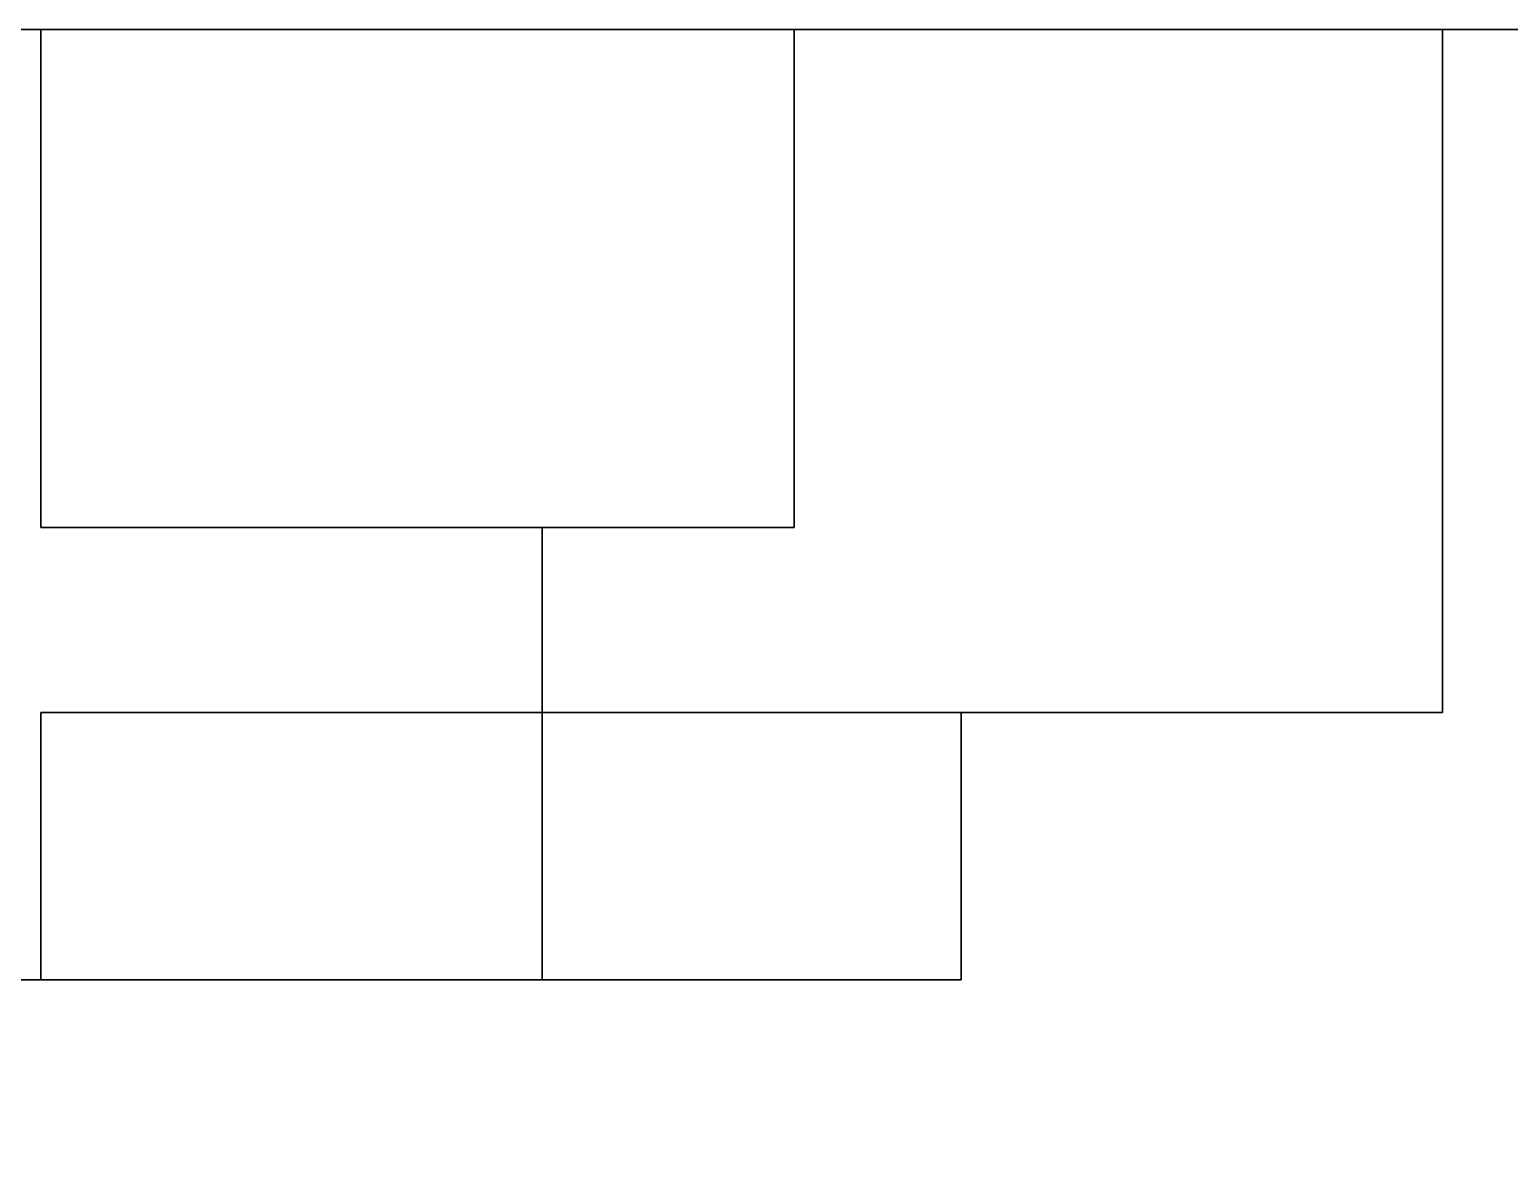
# Model space of a CAD drawing. Header units: metres. Extents: x -14 to 38.7, y -1.1 to 11.2.
# Drawn here: x 11.8 to 18.44, y 5.6 to 10.63 of the extents above; entities that cross this region are included whole.
import ezdxf

# ---------------------------------------------------------------- set-up
doc = ezdxf.new("R2010")
doc.units = ezdxf.units.M

msp = doc.modelspace()

# ---------------------------------------------------------------- linework, layer by layer
at = {"layer": 'F1_CORE', "color": 8}
msp.add_polyline3d([(30.88, 6.73, 0), (30.88, 4.47, 0), (29.23, 4.47, 0), (29.23, 4.835, 0), (20.54, 4.835, 0), (20.54, 0.57, 0), (18.14, 0.57, 0), (18.14, 4.835, 0), (9.45, 4.835, 0), (9.45, 4.47, 0), (7.8, 4.47, 0), (7.8, 6.73, 0), (9.45, 6.73, 0), (9.45, 6.365, 0), (15.98, 6.365, 0), (15.98, 7.565, 0), (18.14, 7.565, 0), (18.14, 10.63, 0), (20.54, 10.63, 0), (20.54, 7.565, 0), (22.7, 7.565, 0), (22.7, 6.365, 0), (29.23, 6.365, 0), (29.23, 6.73, 0)], close=True, dxfattribs=at)
at = {"layer": 'F1_CORE', "color": 15}
msp.add_polyline3d([(7.8, 6.73, 2.6), (7.8, 4.47, 2.6), (9.45, 4.47, 2.6), (9.45, 4.835, 2.6), (18.14, 4.835, 2.6), (18.14, 0.57, 2.6), (20.54, 0.57, 2.6), (20.54, 4.835, 2.6), (29.23, 4.835, 2.6), (29.23, 4.47, 2.6), (30.88, 4.47, 2.6), (30.88, 6.73, 2.6), (29.23, 6.73, 2.6), (29.23, 6.365, 2.6), (22.7, 6.365, 2.6), (22.7, 7.565, 2.6), (20.54, 7.565, 2.6), (20.54, 10.63, 2.6), (18.14, 10.63, 2.6), (18.14, 7.565, 2.6), (15.98, 7.565, 2.6), (15.98, 6.365, 2.6), (9.45, 6.365, 2.6), (9.45, 6.73, 2.6)], close=True, dxfattribs=at)
at = {"layer": 'F1_CORE', "color": 43}
for points in [[(20.54, 10.63, 2.6), (20.54, 10.63), (18.14, 10.63), (18.14, 10.63, 2.6)], [(18.14, 10.63, 2.6), (18.14, 10.63), (18.14, 7.565), (18.14, 7.565, 2.6)], [(18.14, 7.565, 2.6), (18.14, 7.565), (15.98, 7.565), (15.98, 7.565, 2.6)], [(15.98, 7.565, 2.6), (15.98, 7.565), (15.98, 6.365), (15.98, 6.365, 2.6)], [(11.85, 6.365, 2.6), (11.85, 6.365), (9.45, 6.365), (9.45, 6.365, 2.6)], [(14.1, 6.365, 2.6), (14.1, 6.365), (11.85, 6.365), (11.85, 6.365, 2.6)], [(15.98, 6.365, 2.6), (15.98, 6.365), (14.1, 6.365), (14.1, 6.365, 2.6)]]:
    msp.add_3dface(points, dxfattribs=at)
at = {"layer": 'F1_MNW_BWC', "color": 43}
for points in [[(14.1, 7.565, 2.6), (14.1, 7.565), (11.85, 7.565), (11.85, 7.565, 2.6)], [(11.85, 7.565, 2.6), (11.85, 7.565), (11.85, 6.365), (11.85, 6.365, 2.6)], [(14.1, 6.365, 2.6), (14.1, 6.365), (14.1, 7.565), (14.1, 7.565, 2.6)], [(11.85, 6.365, 2.6), (11.85, 6.365), (14.1, 6.365), (14.1, 6.365, 2.6)]]:
    msp.add_3dface(points, dxfattribs=at)
at = {"layer": 'F1_MNW_BWC', "color": 8}
msp.add_3dface([(14.1, 7.565), (14.1, 6.365), (11.85, 6.365), (11.85, 7.565)], dxfattribs=at)
at = {"layer": 'F1_MNW_BWC', "color": 15}
msp.add_3dface([(11.85, 7.565, 2.6), (11.85, 6.365, 2.6), (14.1, 6.365, 2.6), (14.1, 7.565, 2.6)], dxfattribs=at)
at = {"layer": 'F1_MNW_BWC', "color": 45}
msp.add_3dface([(12.75, 7.565, 2.1), (12.75, 7.565), (11.95, 7.565), (11.95, 7.565, 2.1)], dxfattribs=at)
at = {"layer": 'F1_MNW_BWC', "color": 143}
msp.add_3dface([(14.1, 6.665, 2.1), (14.1, 6.665, 1.5), (14.1, 7.265, 1.5), (14.1, 7.265, 2.1)], dxfattribs=at)
at = {"layer": 'F1_MNW_DORM1', "color": 8}
msp.add_polyline3d([(18.14, 10.63, 0), (18.14, 7.565, 0), (14.1, 7.565, 0), (14.1, 8.395, 0), (15.23, 8.395, 0), (15.23, 10.63, 0)], close=True, dxfattribs=at)
at = {"layer": 'F1_MNW_DORM1', "color": 15}
msp.add_polyline3d([(15.23, 10.63, 2.6), (15.23, 8.395, 2.6), (14.1, 8.395, 2.6), (14.1, 7.565, 2.6), (18.14, 7.565, 2.6), (18.14, 10.63, 2.6)], close=True, dxfattribs=at)
at = {"layer": 'F1_MNW_DORM1', "color": 43}
for points in [[(18.14, 10.63, 2.6), (18.14, 10.63), (15.23, 10.63), (15.23, 10.63, 2.6)], [(15.23, 10.63, 2.6), (15.23, 10.63), (15.23, 8.395), (15.23, 8.395, 2.6)], [(18.14, 7.565, 2.6), (18.14, 7.565), (18.14, 10.63), (18.14, 10.63, 2.6)], [(15.23, 8.395, 2.6), (15.23, 8.395), (14.1, 8.395), (14.1, 8.395, 2.6)], [(14.1, 8.395, 2.6), (14.1, 8.395), (14.1, 7.565), (14.1, 7.565, 2.6)], [(14.1, 7.565, 2.6), (14.1, 7.565), (15.98, 7.565), (15.98, 7.565, 2.6)], [(15.98, 7.565, 2.6), (15.98, 7.565), (18.14, 7.565), (18.14, 7.565, 2.6)]]:
    msp.add_3dface(points, dxfattribs=at)
at = {"layer": 'F1_MNW_DORM1', "color": 143}
msp.add_3dface([(17.285, 10.63, 2.3), (17.285, 10.63, 1.1), (16.085, 10.63, 1.1), (16.085, 10.63, 2.3)], dxfattribs=at)
at = {"layer": 'F1_MNW_DORM1', "color": 45}
msp.add_3dface([(14.1, 8.38, 2.1), (14.1, 8.38), (14.1, 7.58), (14.1, 7.58, 2.1)], dxfattribs=at)
at = {"layer": 'F1_MNW_DORM2', "color": 43}
for points in [[(15.23, 10.63, 2.6), (15.23, 10.63), (11.85, 10.63), (11.85, 10.63, 2.6)], [(11.85, 10.63, 2.6), (11.85, 10.63), (11.85, 8.395), (11.85, 8.395, 2.6)], [(15.23, 8.395, 2.6), (15.23, 8.395), (15.23, 10.63), (15.23, 10.63, 2.6)], [(11.85, 8.395, 2.6), (11.85, 8.395), (14.1, 8.395), (14.1, 8.395, 2.6)], [(14.1, 8.395, 2.6), (14.1, 8.395), (15.23, 8.395), (15.23, 8.395, 2.6)]]:
    msp.add_3dface(points, dxfattribs=at)
at = {"layer": 'F1_MNW_DORM2', "color": 8}
msp.add_3dface([(15.23, 10.63), (15.23, 8.395), (11.85, 8.395), (11.85, 10.63)], dxfattribs=at)
at = {"layer": 'F1_MNW_DORM2', "color": 15}
msp.add_3dface([(11.85, 10.63, 2.6), (11.85, 8.395, 2.6), (15.23, 8.395, 2.6), (15.23, 10.63, 2.6)], dxfattribs=at)
at = {"layer": 'F1_MNW_DORM2', "color": 143}
msp.add_3dface([(14.14, 10.63, 2.3), (14.14, 10.63, 1.1), (12.94, 10.63, 1.1), (12.94, 10.63, 2.3)], dxfattribs=at)
at = {"layer": 'F1_MNW_DORM2', "color": 45}
msp.add_3dface([(11.95, 8.395, 2.1), (11.95, 8.395), (12.75, 8.395), (12.75, 8.395, 2.1)], dxfattribs=at)
at = {"layer": 'F1_MNW_LIV', "color": 8}
msp.add_polyline3d([(14.1, 8.395, 0), (14.1, 7.565, 0), (11.85, 7.565, 0), (11.85, 6.365, 0), (9.45, 6.365, 0), (9.45, 6.73, 0), (7.8, 6.73, 0), (7.8, 10.63, 0), (11.85, 10.63, 0), (11.85, 8.395, 0)], close=True, dxfattribs=at)
at = {"layer": 'F1_MNW_LIV', "color": 15}
msp.add_polyline3d([(7.8, 10.63, 2.6), (7.8, 6.73, 2.6), (9.45, 6.73, 2.6), (9.45, 6.365, 2.6), (11.85, 6.365, 2.6), (11.85, 7.565, 2.6), (14.1, 7.565, 2.6), (14.1, 8.395, 2.6), (11.85, 8.395, 2.6), (11.85, 10.63, 2.6)], close=True, dxfattribs=at)
at = {"layer": 'F1_MNW_LIV', "color": 43}
for points in [[(11.85, 10.63, 2.6), (11.85, 10.63), (7.8, 10.63), (7.8, 10.63, 2.6)], [(11.85, 8.395, 2.6), (11.85, 8.395), (11.85, 10.63), (11.85, 10.63, 2.6)], [(14.1, 8.395, 2.6), (14.1, 8.395), (11.85, 8.395), (11.85, 8.395, 2.6)], [(14.1, 7.565, 2.6), (14.1, 7.565), (14.1, 8.395), (14.1, 8.395, 2.6)], [(11.85, 7.565, 2.6), (11.85, 7.565), (14.1, 7.565), (14.1, 7.565, 2.6)], [(11.85, 6.365, 2.6), (11.85, 6.365), (11.85, 7.565), (11.85, 7.565, 2.6)], [(9.45, 6.365, 2.6), (9.45, 6.365), (11.85, 6.365), (11.85, 6.365, 2.6)]]:
    msp.add_3dface(points, dxfattribs=at)
at = {"layer": 'F1_MNW_LIV', "color": 45}
for points in [[(12.75, 8.395, 2.1), (12.75, 8.395), (11.95, 8.395), (11.95, 8.395, 2.1)], [(14.1, 7.58, 2.1), (14.1, 7.58), (14.1, 8.38), (14.1, 8.38, 2.1)], [(11.95, 7.565, 2.1), (11.95, 7.565), (12.75, 7.565), (12.75, 7.565, 2.1)]]:
    msp.add_3dface(points, dxfattribs=at)
at = {"layer": 'F2_CORE', "color": 8}
msp.add_polyline3d([(30.88, 6.73, 2.6), (30.88, 4.47, 2.6), (29.23, 4.47, 2.6), (29.23, 4.835, 2.6), (20.54, 4.835, 2.6), (20.54, 0.57, 2.6), (18.14, 0.57, 2.6), (18.14, 4.835, 2.6), (9.45, 4.835, 2.6), (9.45, 4.47, 2.6), (7.8, 4.47, 2.6), (7.8, 6.73, 2.6), (9.45, 6.73, 2.6), (9.45, 6.365, 2.6), (15.98, 6.365, 2.6), (15.98, 7.565, 2.6), (18.14, 7.565, 2.6), (18.14, 10.63, 2.6), (20.54, 10.63, 2.6), (20.54, 7.565, 2.6), (22.7, 7.565, 2.6), (22.7, 6.365, 2.6), (29.23, 6.365, 2.6), (29.23, 6.73, 2.6)], close=True, dxfattribs=at)
at = {"layer": 'F2_CORE', "color": 15}
msp.add_polyline3d([(7.8, 6.73, 5.2), (7.8, 4.47, 5.2), (9.45, 4.47, 5.2), (9.45, 4.835, 5.2), (18.14, 4.835, 5.2), (18.14, 0.57, 5.2), (20.54, 0.57, 5.2), (20.54, 4.835, 5.2), (29.23, 4.835, 5.2), (29.23, 4.47, 5.2), (30.88, 4.47, 5.2), (30.88, 6.73, 5.2), (29.23, 6.73, 5.2), (29.23, 6.365, 5.2), (22.7, 6.365, 5.2), (22.7, 7.565, 5.2), (20.54, 7.565, 5.2), (20.54, 10.63, 5.2), (18.14, 10.63, 5.2), (18.14, 7.565, 5.2), (15.98, 7.565, 5.2), (15.98, 6.365, 5.2), (9.45, 6.365, 5.2), (9.45, 6.73, 5.2)], close=True, dxfattribs=at)
at = {"layer": 'F2_CORE', "color": 43}
for points in [[(20.54, 10.63, 5.2), (20.54, 10.63, 2.6), (18.14, 10.63, 2.6), (18.14, 10.63, 5.2)], [(18.14, 10.63, 5.2), (18.14, 10.63, 2.6), (18.14, 7.565, 2.6), (18.14, 7.565, 5.2)], [(18.14, 7.565, 5.2), (18.14, 7.565, 2.6), (15.98, 7.565, 2.6), (15.98, 7.565, 5.2)], [(15.98, 7.565, 5.2), (15.98, 7.565, 2.6), (15.98, 6.365, 2.6), (15.98, 6.365, 5.2)], [(11.85, 6.365, 5.2), (11.85, 6.365, 2.6), (9.45, 6.365, 2.6), (9.45, 6.365, 5.2)], [(14.1, 6.365, 5.2), (14.1, 6.365, 2.6), (11.85, 6.365, 2.6), (11.85, 6.365, 5.2)], [(15.98, 6.365, 5.2), (15.98, 6.365, 2.6), (14.1, 6.365, 2.6), (14.1, 6.365, 5.2)]]:
    msp.add_3dface(points, dxfattribs=at)
at = {"layer": 'F2_MNW_BWC', "color": 43}
for points in [[(14.1, 7.565, 5.2), (14.1, 7.565, 2.6), (11.85, 7.565, 2.6), (11.85, 7.565, 5.2)], [(11.85, 7.565, 5.2), (11.85, 7.565, 2.6), (11.85, 6.365, 2.6), (11.85, 6.365, 5.2)], [(14.1, 6.365, 5.2), (14.1, 6.365, 2.6), (14.1, 7.565, 2.6), (14.1, 7.565, 5.2)], [(11.85, 6.365, 5.2), (11.85, 6.365, 2.6), (14.1, 6.365, 2.6), (14.1, 6.365, 5.2)]]:
    msp.add_3dface(points, dxfattribs=at)
at = {"layer": 'F2_MNW_BWC', "color": 8}
msp.add_3dface([(14.1, 7.565, 2.6), (14.1, 6.365, 2.6), (11.85, 6.365, 2.6), (11.85, 7.565, 2.6)], dxfattribs=at)
at = {"layer": 'F2_MNW_BWC', "color": 15}
msp.add_3dface([(11.85, 7.565, 5.2), (11.85, 6.365, 5.2), (14.1, 6.365, 5.2), (14.1, 7.565, 5.2)], dxfattribs=at)
at = {"layer": 'F2_MNW_BWC', "color": 45}
msp.add_3dface([(12.75, 7.565, 4.7), (12.75, 7.565, 2.6), (11.95, 7.565, 2.6), (11.95, 7.565, 4.7)], dxfattribs=at)
at = {"layer": 'F2_MNW_BWC', "color": 143}
msp.add_3dface([(14.1, 6.665, 4.7), (14.1, 6.665, 4.1), (14.1, 7.265, 4.1), (14.1, 7.265, 4.7)], dxfattribs=at)
at = {"layer": 'F2_MNW_DORM1', "color": 8}
msp.add_polyline3d([(18.14, 10.63, 2.6), (18.14, 7.565, 2.6), (14.1, 7.565, 2.6), (14.1, 8.395, 2.6), (15.23, 8.395, 2.6), (15.23, 10.63, 2.6)], close=True, dxfattribs=at)
at = {"layer": 'F2_MNW_DORM1', "color": 15}
msp.add_polyline3d([(15.23, 10.63, 5.2), (15.23, 8.395, 5.2), (14.1, 8.395, 5.2), (14.1, 7.565, 5.2), (18.14, 7.565, 5.2), (18.14, 10.63, 5.2)], close=True, dxfattribs=at)
at = {"layer": 'F2_MNW_DORM1', "color": 43}
for points in [[(18.14, 10.63, 5.2), (18.14, 10.63, 2.6), (15.23, 10.63, 2.6), (15.23, 10.63, 5.2)], [(15.23, 10.63, 5.2), (15.23, 10.63, 2.6), (15.23, 8.395, 2.6), (15.23, 8.395, 5.2)], [(18.14, 7.565, 5.2), (18.14, 7.565, 2.6), (18.14, 10.63, 2.6), (18.14, 10.63, 5.2)], [(15.23, 8.395, 5.2), (15.23, 8.395, 2.6), (14.1, 8.395, 2.6), (14.1, 8.395, 5.2)], [(14.1, 8.395, 5.2), (14.1, 8.395, 2.6), (14.1, 7.565, 2.6), (14.1, 7.565, 5.2)], [(14.1, 7.565, 5.2), (14.1, 7.565, 2.6), (15.98, 7.565, 2.6), (15.98, 7.565, 5.2)], [(15.98, 7.565, 5.2), (15.98, 7.565, 2.6), (18.14, 7.565, 2.6), (18.14, 7.565, 5.2)]]:
    msp.add_3dface(points, dxfattribs=at)
at = {"layer": 'F2_MNW_DORM1', "color": 143}
msp.add_3dface([(17.285, 10.63, 4.9), (17.285, 10.63, 3.7), (16.085, 10.63, 3.7), (16.085, 10.63, 4.9)], dxfattribs=at)
at = {"layer": 'F2_MNW_DORM1', "color": 45}
msp.add_3dface([(14.1, 8.38, 4.7), (14.1, 8.38, 2.6), (14.1, 7.58, 2.6), (14.1, 7.58, 4.7)], dxfattribs=at)
at = {"layer": 'F2_MNW_DORM2', "color": 43}
for points in [[(15.23, 10.63, 5.2), (15.23, 10.63, 2.6), (11.85, 10.63, 2.6), (11.85, 10.63, 5.2)], [(11.85, 10.63, 5.2), (11.85, 10.63, 2.6), (11.85, 8.395, 2.6), (11.85, 8.395, 5.2)], [(15.23, 8.395, 5.2), (15.23, 8.395, 2.6), (15.23, 10.63, 2.6), (15.23, 10.63, 5.2)], [(11.85, 8.395, 5.2), (11.85, 8.395, 2.6), (14.1, 8.395, 2.6), (14.1, 8.395, 5.2)], [(14.1, 8.395, 5.2), (14.1, 8.395, 2.6), (15.23, 8.395, 2.6), (15.23, 8.395, 5.2)]]:
    msp.add_3dface(points, dxfattribs=at)
at = {"layer": 'F2_MNW_DORM2', "color": 8}
msp.add_3dface([(15.23, 10.63, 2.6), (15.23, 8.395, 2.6), (11.85, 8.395, 2.6), (11.85, 10.63, 2.6)], dxfattribs=at)
at = {"layer": 'F2_MNW_DORM2', "color": 15}
msp.add_3dface([(11.85, 10.63, 5.2), (11.85, 8.395, 5.2), (15.23, 8.395, 5.2), (15.23, 10.63, 5.2)], dxfattribs=at)
at = {"layer": 'F2_MNW_DORM2', "color": 143}
msp.add_3dface([(14.14, 10.63, 4.9), (14.14, 10.63, 3.7), (12.94, 10.63, 3.7), (12.94, 10.63, 4.9)], dxfattribs=at)
at = {"layer": 'F2_MNW_DORM2', "color": 45}
msp.add_3dface([(11.95, 8.395, 4.7), (11.95, 8.395, 2.6), (12.75, 8.395, 2.6), (12.75, 8.395, 4.7)], dxfattribs=at)
at = {"layer": 'F2_MNW_LIV', "color": 8}
msp.add_polyline3d([(14.1, 8.395, 2.6), (14.1, 7.565, 2.6), (11.85, 7.565, 2.6), (11.85, 6.365, 2.6), (9.45, 6.365, 2.6), (9.45, 6.73, 2.6), (7.8, 6.73, 2.6), (7.8, 10.63, 2.6), (11.85, 10.63, 2.6), (11.85, 8.395, 2.6)], close=True, dxfattribs=at)
at = {"layer": 'F2_MNW_LIV', "color": 15}
msp.add_polyline3d([(7.8, 10.63, 5.2), (7.8, 6.73, 5.2), (9.45, 6.73, 5.2), (9.45, 6.365, 5.2), (11.85, 6.365, 5.2), (11.85, 7.565, 5.2), (14.1, 7.565, 5.2), (14.1, 8.395, 5.2), (11.85, 8.395, 5.2), (11.85, 10.63, 5.2)], close=True, dxfattribs=at)
at = {"layer": 'F2_MNW_LIV', "color": 43}
for points in [[(11.85, 10.63, 5.2), (11.85, 10.63, 2.6), (7.8, 10.63, 2.6), (7.8, 10.63, 5.2)], [(11.85, 8.395, 5.2), (11.85, 8.395, 2.6), (11.85, 10.63, 2.6), (11.85, 10.63, 5.2)], [(14.1, 8.395, 5.2), (14.1, 8.395, 2.6), (11.85, 8.395, 2.6), (11.85, 8.395, 5.2)], [(14.1, 7.565, 5.2), (14.1, 7.565, 2.6), (14.1, 8.395, 2.6), (14.1, 8.395, 5.2)], [(11.85, 7.565, 5.2), (11.85, 7.565, 2.6), (14.1, 7.565, 2.6), (14.1, 7.565, 5.2)], [(11.85, 6.365, 5.2), (11.85, 6.365, 2.6), (11.85, 7.565, 2.6), (11.85, 7.565, 5.2)], [(9.45, 6.365, 5.2), (9.45, 6.365, 2.6), (11.85, 6.365, 2.6), (11.85, 6.365, 5.2)]]:
    msp.add_3dface(points, dxfattribs=at)
at = {"layer": 'F2_MNW_LIV', "color": 45}
for points in [[(12.75, 8.395, 4.7), (12.75, 8.395, 2.6), (11.95, 8.395, 2.6), (11.95, 8.395, 4.7)], [(14.1, 7.58, 4.7), (14.1, 7.58, 2.6), (14.1, 8.38, 2.6), (14.1, 8.38, 4.7)], [(11.95, 7.565, 4.7), (11.95, 7.565, 2.6), (12.75, 7.565, 2.6), (12.75, 7.565, 4.7)]]:
    msp.add_3dface(points, dxfattribs=at)
at = {"layer": 'F3_CORE', "color": 8}
msp.add_polyline3d([(30.88, 6.73, 5.2), (30.88, 4.47, 5.2), (29.23, 4.47, 5.2), (29.23, 4.835, 5.2), (20.54, 4.835, 5.2), (20.54, 0.57, 5.2), (18.14, 0.57, 5.2), (18.14, 4.835, 5.2), (9.45, 4.835, 5.2), (9.45, 4.47, 5.2), (7.8, 4.47, 5.2), (7.8, 6.73, 5.2), (9.45, 6.73, 5.2), (9.45, 6.365, 5.2), (15.98, 6.365, 5.2), (15.98, 7.565, 5.2), (18.14, 7.565, 5.2), (18.14, 10.63, 5.2), (20.54, 10.63, 5.2), (20.54, 7.565, 5.2), (22.7, 7.565, 5.2), (22.7, 6.365, 5.2), (29.23, 6.365, 5.2), (29.23, 6.73, 5.2)], close=True, dxfattribs=at)
at = {"layer": 'F3_CORE', "color": 15}
msp.add_polyline3d([(7.8, 6.73, 7.8), (7.8, 4.47, 7.8), (9.45, 4.47, 7.8), (9.45, 4.835, 7.8), (18.14, 4.835, 7.8), (18.14, 0.57, 7.8), (20.54, 0.57, 7.8), (20.54, 4.835, 7.8), (29.23, 4.835, 7.8), (29.23, 4.47, 7.8), (30.88, 4.47, 7.8), (30.88, 6.73, 7.8), (29.23, 6.73, 7.8), (29.23, 6.365, 7.8), (22.7, 6.365, 7.8), (22.7, 7.565, 7.8), (20.54, 7.565, 7.8), (20.54, 10.63, 7.8), (18.14, 10.63, 7.8), (18.14, 7.565, 7.8), (15.98, 7.565, 7.8), (15.98, 6.365, 7.8), (9.45, 6.365, 7.8), (9.45, 6.73, 7.8)], close=True, dxfattribs=at)
at = {"layer": 'F3_CORE', "color": 43}
for points in [[(20.54, 10.63, 7.8), (20.54, 10.63, 5.2), (18.14, 10.63, 5.2), (18.14, 10.63, 7.8)], [(18.14, 10.63, 7.8), (18.14, 10.63, 5.2), (18.14, 7.565, 5.2), (18.14, 7.565, 7.8)], [(18.14, 7.565, 7.8), (18.14, 7.565, 5.2), (15.98, 7.565, 5.2), (15.98, 7.565, 7.8)], [(15.98, 7.565, 7.8), (15.98, 7.565, 5.2), (15.98, 6.365, 5.2), (15.98, 6.365, 7.8)], [(11.85, 6.365, 7.8), (11.85, 6.365, 5.2), (9.45, 6.365, 5.2), (9.45, 6.365, 7.8)], [(14.1, 6.365, 7.8), (14.1, 6.365, 5.2), (11.85, 6.365, 5.2), (11.85, 6.365, 7.8)], [(15.98, 6.365, 7.8), (15.98, 6.365, 5.2), (14.1, 6.365, 5.2), (14.1, 6.365, 7.8)]]:
    msp.add_3dface(points, dxfattribs=at)
at = {"layer": 'F3_MNW_BWC', "color": 43}
for points in [[(14.1, 7.565, 7.8), (14.1, 7.565, 5.2), (11.85, 7.565, 5.2), (11.85, 7.565, 7.8)], [(11.85, 7.565, 7.8), (11.85, 7.565, 5.2), (11.85, 6.365, 5.2), (11.85, 6.365, 7.8)], [(14.1, 6.365, 7.8), (14.1, 6.365, 5.2), (14.1, 7.565, 5.2), (14.1, 7.565, 7.8)], [(11.85, 6.365, 7.8), (11.85, 6.365, 5.2), (14.1, 6.365, 5.2), (14.1, 6.365, 7.8)]]:
    msp.add_3dface(points, dxfattribs=at)
at = {"layer": 'F3_MNW_BWC', "color": 8}
msp.add_3dface([(14.1, 7.565, 5.2), (14.1, 6.365, 5.2), (11.85, 6.365, 5.2), (11.85, 7.565, 5.2)], dxfattribs=at)
at = {"layer": 'F3_MNW_BWC', "color": 15}
msp.add_3dface([(11.85, 7.565, 7.8), (11.85, 6.365, 7.8), (14.1, 6.365, 7.8), (14.1, 7.565, 7.8)], dxfattribs=at)
at = {"layer": 'F3_MNW_BWC', "color": 45}
msp.add_3dface([(12.75, 7.565, 7.3), (12.75, 7.565, 5.2), (11.95, 7.565, 5.2), (11.95, 7.565, 7.3)], dxfattribs=at)
at = {"layer": 'F3_MNW_BWC', "color": 143}
msp.add_3dface([(14.1, 6.665, 7.3), (14.1, 6.665, 6.7), (14.1, 7.265, 6.7), (14.1, 7.265, 7.3)], dxfattribs=at)
at = {"layer": 'F3_MNW_DORM1', "color": 8}
msp.add_polyline3d([(18.14, 10.63, 5.2), (18.14, 7.565, 5.2), (14.1, 7.565, 5.2), (14.1, 8.395, 5.2), (15.23, 8.395, 5.2), (15.23, 10.63, 5.2)], close=True, dxfattribs=at)
at = {"layer": 'F3_MNW_DORM1', "color": 15}
msp.add_polyline3d([(15.23, 10.63, 7.8), (15.23, 8.395, 7.8), (14.1, 8.395, 7.8), (14.1, 7.565, 7.8), (18.14, 7.565, 7.8), (18.14, 10.63, 7.8)], close=True, dxfattribs=at)
at = {"layer": 'F3_MNW_DORM1', "color": 43}
for points in [[(18.14, 10.63, 7.8), (18.14, 10.63, 5.2), (15.23, 10.63, 5.2), (15.23, 10.63, 7.8)], [(15.23, 10.63, 7.8), (15.23, 10.63, 5.2), (15.23, 8.395, 5.2), (15.23, 8.395, 7.8)], [(18.14, 7.565, 7.8), (18.14, 7.565, 5.2), (18.14, 10.63, 5.2), (18.14, 10.63, 7.8)], [(15.23, 8.395, 7.8), (15.23, 8.395, 5.2), (14.1, 8.395, 5.2), (14.1, 8.395, 7.8)], [(14.1, 8.395, 7.8), (14.1, 8.395, 5.2), (14.1, 7.565, 5.2), (14.1, 7.565, 7.8)], [(14.1, 7.565, 7.8), (14.1, 7.565, 5.2), (15.98, 7.565, 5.2), (15.98, 7.565, 7.8)], [(15.98, 7.565, 7.8), (15.98, 7.565, 5.2), (18.14, 7.565, 5.2), (18.14, 7.565, 7.8)]]:
    msp.add_3dface(points, dxfattribs=at)
at = {"layer": 'F3_MNW_DORM1', "color": 143}
msp.add_3dface([(17.285, 10.63, 7.5), (17.285, 10.63, 6.3), (16.085, 10.63, 6.3), (16.085, 10.63, 7.5)], dxfattribs=at)
at = {"layer": 'F3_MNW_DORM1', "color": 45}
msp.add_3dface([(14.1, 8.38, 7.3), (14.1, 8.38, 5.2), (14.1, 7.58, 5.2), (14.1, 7.58, 7.3)], dxfattribs=at)
at = {"layer": 'F3_MNW_DORM2', "color": 43}
for points in [[(15.23, 10.63, 7.8), (15.23, 10.63, 5.2), (11.85, 10.63, 5.2), (11.85, 10.63, 7.8)], [(11.85, 10.63, 7.8), (11.85, 10.63, 5.2), (11.85, 8.395, 5.2), (11.85, 8.395, 7.8)], [(15.23, 8.395, 7.8), (15.23, 8.395, 5.2), (15.23, 10.63, 5.2), (15.23, 10.63, 7.8)], [(11.85, 8.395, 7.8), (11.85, 8.395, 5.2), (14.1, 8.395, 5.2), (14.1, 8.395, 7.8)], [(14.1, 8.395, 7.8), (14.1, 8.395, 5.2), (15.23, 8.395, 5.2), (15.23, 8.395, 7.8)]]:
    msp.add_3dface(points, dxfattribs=at)
at = {"layer": 'F3_MNW_DORM2', "color": 8}
msp.add_3dface([(15.23, 10.63, 5.2), (15.23, 8.395, 5.2), (11.85, 8.395, 5.2), (11.85, 10.63, 5.2)], dxfattribs=at)
at = {"layer": 'F3_MNW_DORM2', "color": 15}
msp.add_3dface([(11.85, 10.63, 7.8), (11.85, 8.395, 7.8), (15.23, 8.395, 7.8), (15.23, 10.63, 7.8)], dxfattribs=at)
at = {"layer": 'F3_MNW_DORM2', "color": 143}
msp.add_3dface([(14.14, 10.63, 7.5), (14.14, 10.63, 6.3), (12.94, 10.63, 6.3), (12.94, 10.63, 7.5)], dxfattribs=at)
at = {"layer": 'F3_MNW_DORM2', "color": 45}
msp.add_3dface([(11.95, 8.395, 7.3), (11.95, 8.395, 5.2), (12.75, 8.395, 5.2), (12.75, 8.395, 7.3)], dxfattribs=at)
at = {"layer": 'F3_MNW_LIV', "color": 8}
msp.add_polyline3d([(14.1, 8.395, 5.2), (14.1, 7.565, 5.2), (11.85, 7.565, 5.2), (11.85, 6.365, 5.2), (9.45, 6.365, 5.2), (9.45, 6.73, 5.2), (7.8, 6.73, 5.2), (7.8, 10.63, 5.2), (11.85, 10.63, 5.2), (11.85, 8.395, 5.2)], close=True, dxfattribs=at)
at = {"layer": 'F3_MNW_LIV', "color": 15}
msp.add_polyline3d([(7.8, 10.63, 7.8), (7.8, 6.73, 7.8), (9.45, 6.73, 7.8), (9.45, 6.365, 7.8), (11.85, 6.365, 7.8), (11.85, 7.565, 7.8), (14.1, 7.565, 7.8), (14.1, 8.395, 7.8), (11.85, 8.395, 7.8), (11.85, 10.63, 7.8)], close=True, dxfattribs=at)
at = {"layer": 'F3_MNW_LIV', "color": 43}
for points in [[(11.85, 10.63, 7.8), (11.85, 10.63, 5.2), (7.8, 10.63, 5.2), (7.8, 10.63, 7.8)], [(11.85, 8.395, 7.8), (11.85, 8.395, 5.2), (11.85, 10.63, 5.2), (11.85, 10.63, 7.8)], [(14.1, 8.395, 7.8), (14.1, 8.395, 5.2), (11.85, 8.395, 5.2), (11.85, 8.395, 7.8)], [(14.1, 7.565, 7.8), (14.1, 7.565, 5.2), (14.1, 8.395, 5.2), (14.1, 8.395, 7.8)], [(11.85, 7.565, 7.8), (11.85, 7.565, 5.2), (14.1, 7.565, 5.2), (14.1, 7.565, 7.8)], [(11.85, 6.365, 7.8), (11.85, 6.365, 5.2), (11.85, 7.565, 5.2), (11.85, 7.565, 7.8)], [(9.45, 6.365, 7.8), (9.45, 6.365, 5.2), (11.85, 6.365, 5.2), (11.85, 6.365, 7.8)]]:
    msp.add_3dface(points, dxfattribs=at)
at = {"layer": 'F3_MNW_LIV', "color": 45}
for points in [[(12.75, 8.395, 7.3), (12.75, 8.395, 5.2), (11.95, 8.395, 5.2), (11.95, 8.395, 7.3)], [(14.1, 7.58, 7.3), (14.1, 7.58, 5.2), (14.1, 8.38, 5.2), (14.1, 8.38, 7.3)], [(11.95, 7.565, 7.3), (11.95, 7.565, 5.2), (12.75, 7.565, 5.2), (12.75, 7.565, 7.3)]]:
    msp.add_3dface(points, dxfattribs=at)
at = {"layer": 'F4_CORE', "color": 8}
msp.add_polyline3d([(30.88, 6.73, 7.8), (30.88, 4.47, 7.8), (29.23, 4.47, 7.8), (29.23, 4.835, 7.8), (20.54, 4.835, 7.8), (20.54, 0.57, 7.8), (18.14, 0.57, 7.8), (18.14, 4.835, 7.8), (9.45, 4.835, 7.8), (9.45, 4.47, 7.8), (7.8, 4.47, 7.8), (7.8, 6.73, 7.8), (9.45, 6.73, 7.8), (9.45, 6.365, 7.8), (15.98, 6.365, 7.8), (15.98, 7.565, 7.8), (18.14, 7.565, 7.8), (18.14, 10.63, 7.8), (20.54, 10.63, 7.8), (20.54, 7.565, 7.8), (22.7, 7.565, 7.8), (22.7, 6.365, 7.8), (29.23, 6.365, 7.8), (29.23, 6.73, 7.8)], close=True, dxfattribs=at)
at = {"layer": 'F4_CORE', "color": 15}
msp.add_polyline3d([(7.8, 6.73, 10.4), (7.8, 4.47, 10.4), (9.45, 4.47, 10.4), (9.45, 4.835, 10.4), (18.14, 4.835, 10.4), (18.14, 0.57, 10.4), (20.54, 0.57, 10.4), (20.54, 4.835, 10.4), (29.23, 4.835, 10.4), (29.23, 4.47, 10.4), (30.88, 4.47, 10.4), (30.88, 6.73, 10.4), (29.23, 6.73, 10.4), (29.23, 6.365, 10.4), (22.7, 6.365, 10.4), (22.7, 7.565, 10.4), (20.54, 7.565, 10.4), (20.54, 10.63, 10.4), (18.14, 10.63, 10.4), (18.14, 7.565, 10.4), (15.98, 7.565, 10.4), (15.98, 6.365, 10.4), (9.45, 6.365, 10.4), (9.45, 6.73, 10.4)], close=True, dxfattribs=at)
at = {"layer": 'F4_CORE', "color": 43}
for points in [[(20.54, 10.63, 10.4), (20.54, 10.63, 7.8), (18.14, 10.63, 7.8), (18.14, 10.63, 10.4)], [(18.14, 10.63, 10.4), (18.14, 10.63, 7.8), (18.14, 7.565, 7.8), (18.14, 7.565, 10.4)], [(18.14, 7.565, 10.4), (18.14, 7.565, 7.8), (15.98, 7.565, 7.8), (15.98, 7.565, 10.4)], [(15.98, 7.565, 10.4), (15.98, 7.565, 7.8), (15.98, 6.365, 7.8), (15.98, 6.365, 10.4)], [(11.85, 6.365, 10.4), (11.85, 6.365, 7.8), (9.45, 6.365, 7.8), (9.45, 6.365, 10.4)], [(14.1, 6.365, 10.4), (14.1, 6.365, 7.8), (11.85, 6.365, 7.8), (11.85, 6.365, 10.4)], [(15.98, 6.365, 10.4), (15.98, 6.365, 7.8), (14.1, 6.365, 7.8), (14.1, 6.365, 10.4)]]:
    msp.add_3dface(points, dxfattribs=at)
at = {"layer": 'F4_MNW_BWC', "color": 43}
for points in [[(14.1, 7.565, 10.4), (14.1, 7.565, 7.8), (11.85, 7.565, 7.8), (11.85, 7.565, 10.4)], [(11.85, 7.565, 10.4), (11.85, 7.565, 7.8), (11.85, 6.365, 7.8), (11.85, 6.365, 10.4)], [(14.1, 6.365, 10.4), (14.1, 6.365, 7.8), (14.1, 7.565, 7.8), (14.1, 7.565, 10.4)], [(11.85, 6.365, 10.4), (11.85, 6.365, 7.8), (14.1, 6.365, 7.8), (14.1, 6.365, 10.4)]]:
    msp.add_3dface(points, dxfattribs=at)
at = {"layer": 'F4_MNW_BWC', "color": 8}
msp.add_3dface([(14.1, 7.565, 7.8), (14.1, 6.365, 7.8), (11.85, 6.365, 7.8), (11.85, 7.565, 7.8)], dxfattribs=at)
at = {"layer": 'F4_MNW_BWC', "color": 15}
msp.add_3dface([(11.85, 7.565, 10.4), (11.85, 6.365, 10.4), (14.1, 6.365, 10.4), (14.1, 7.565, 10.4)], dxfattribs=at)
at = {"layer": 'F4_MNW_BWC', "color": 45}
msp.add_3dface([(12.75, 7.565, 9.9), (12.75, 7.565, 7.8), (11.95, 7.565, 7.8), (11.95, 7.565, 9.9)], dxfattribs=at)
at = {"layer": 'F4_MNW_BWC', "color": 143}
msp.add_3dface([(14.1, 6.665, 9.9), (14.1, 6.665, 9.3), (14.1, 7.265, 9.3), (14.1, 7.265, 9.9)], dxfattribs=at)
at = {"layer": 'F4_MNW_DORM1', "color": 8}
msp.add_polyline3d([(18.14, 10.63, 7.8), (18.14, 7.565, 7.8), (14.1, 7.565, 7.8), (14.1, 8.395, 7.8), (15.23, 8.395, 7.8), (15.23, 10.63, 7.8)], close=True, dxfattribs=at)
at = {"layer": 'F4_MNW_DORM1', "color": 15}
msp.add_polyline3d([(15.23, 10.63, 10.4), (15.23, 8.395, 10.4), (14.1, 8.395, 10.4), (14.1, 7.565, 10.4), (18.14, 7.565, 10.4), (18.14, 10.63, 10.4)], close=True, dxfattribs=at)
at = {"layer": 'F4_MNW_DORM1', "color": 43}
for points in [[(18.14, 10.63, 10.4), (18.14, 10.63, 7.8), (15.23, 10.63, 7.8), (15.23, 10.63, 10.4)], [(15.23, 10.63, 10.4), (15.23, 10.63, 7.8), (15.23, 8.395, 7.8), (15.23, 8.395, 10.4)], [(18.14, 7.565, 10.4), (18.14, 7.565, 7.8), (18.14, 10.63, 7.8), (18.14, 10.63, 10.4)], [(15.23, 8.395, 10.4), (15.23, 8.395, 7.8), (14.1, 8.395, 7.8), (14.1, 8.395, 10.4)], [(14.1, 8.395, 10.4), (14.1, 8.395, 7.8), (14.1, 7.565, 7.8), (14.1, 7.565, 10.4)], [(14.1, 7.565, 10.4), (14.1, 7.565, 7.8), (15.98, 7.565, 7.8), (15.98, 7.565, 10.4)], [(15.98, 7.565, 10.4), (15.98, 7.565, 7.8), (18.14, 7.565, 7.8), (18.14, 7.565, 10.4)]]:
    msp.add_3dface(points, dxfattribs=at)
at = {"layer": 'F4_MNW_DORM1', "color": 143}
msp.add_3dface([(17.285, 10.63, 10.1), (17.285, 10.63, 8.9), (16.085, 10.63, 8.9), (16.085, 10.63, 10.1)], dxfattribs=at)
at = {"layer": 'F4_MNW_DORM1', "color": 45}
msp.add_3dface([(14.1, 8.38, 9.9), (14.1, 8.38, 7.8), (14.1, 7.58, 7.8), (14.1, 7.58, 9.9)], dxfattribs=at)
at = {"layer": 'F4_MNW_DORM2', "color": 43}
for points in [[(15.23, 10.63, 10.4), (15.23, 10.63, 7.8), (11.85, 10.63, 7.8), (11.85, 10.63, 10.4)], [(11.85, 10.63, 10.4), (11.85, 10.63, 7.8), (11.85, 8.395, 7.8), (11.85, 8.395, 10.4)], [(15.23, 8.395, 10.4), (15.23, 8.395, 7.8), (15.23, 10.63, 7.8), (15.23, 10.63, 10.4)], [(11.85, 8.395, 10.4), (11.85, 8.395, 7.8), (14.1, 8.395, 7.8), (14.1, 8.395, 10.4)], [(14.1, 8.395, 10.4), (14.1, 8.395, 7.8), (15.23, 8.395, 7.8), (15.23, 8.395, 10.4)]]:
    msp.add_3dface(points, dxfattribs=at)
at = {"layer": 'F4_MNW_DORM2', "color": 8}
msp.add_3dface([(15.23, 10.63, 7.8), (15.23, 8.395, 7.8), (11.85, 8.395, 7.8), (11.85, 10.63, 7.8)], dxfattribs=at)
at = {"layer": 'F4_MNW_DORM2', "color": 15}
msp.add_3dface([(11.85, 10.63, 10.4), (11.85, 8.395, 10.4), (15.23, 8.395, 10.4), (15.23, 10.63, 10.4)], dxfattribs=at)
at = {"layer": 'F4_MNW_DORM2', "color": 143}
msp.add_3dface([(14.14, 10.63, 10.1), (14.14, 10.63, 8.9), (12.94, 10.63, 8.9), (12.94, 10.63, 10.1)], dxfattribs=at)
at = {"layer": 'F4_MNW_DORM2', "color": 45}
msp.add_3dface([(11.95, 8.395, 9.9), (11.95, 8.395, 7.8), (12.75, 8.395, 7.8), (12.75, 8.395, 9.9)], dxfattribs=at)
at = {"layer": 'F4_MNW_LIV', "color": 8}
msp.add_polyline3d([(14.1, 8.395, 7.8), (14.1, 7.565, 7.8), (11.85, 7.565, 7.8), (11.85, 6.365, 7.8), (9.45, 6.365, 7.8), (9.45, 6.73, 7.8), (7.8, 6.73, 7.8), (7.8, 10.63, 7.8), (11.85, 10.63, 7.8), (11.85, 8.395, 7.8)], close=True, dxfattribs=at)
at = {"layer": 'F4_MNW_LIV', "color": 15}
msp.add_polyline3d([(7.8, 10.63, 10.4), (7.8, 6.73, 10.4), (9.45, 6.73, 10.4), (9.45, 6.365, 10.4), (11.85, 6.365, 10.4), (11.85, 7.565, 10.4), (14.1, 7.565, 10.4), (14.1, 8.395, 10.4), (11.85, 8.395, 10.4), (11.85, 10.63, 10.4)], close=True, dxfattribs=at)
at = {"layer": 'F4_MNW_LIV', "color": 43}
for points in [[(11.85, 10.63, 10.4), (11.85, 10.63, 7.8), (7.8, 10.63, 7.8), (7.8, 10.63, 10.4)], [(11.85, 8.395, 10.4), (11.85, 8.395, 7.8), (11.85, 10.63, 7.8), (11.85, 10.63, 10.4)], [(14.1, 8.395, 10.4), (14.1, 8.395, 7.8), (11.85, 8.395, 7.8), (11.85, 8.395, 10.4)], [(14.1, 7.565, 10.4), (14.1, 7.565, 7.8), (14.1, 8.395, 7.8), (14.1, 8.395, 10.4)], [(11.85, 7.565, 10.4), (11.85, 7.565, 7.8), (14.1, 7.565, 7.8), (14.1, 7.565, 10.4)], [(11.85, 6.365, 10.4), (11.85, 6.365, 7.8), (11.85, 7.565, 7.8), (11.85, 7.565, 10.4)], [(9.45, 6.365, 10.4), (9.45, 6.365, 7.8), (11.85, 6.365, 7.8), (11.85, 6.365, 10.4)]]:
    msp.add_3dface(points, dxfattribs=at)
at = {"layer": 'F4_MNW_LIV', "color": 45}
for points in [[(12.75, 8.395, 9.9), (12.75, 8.395, 7.8), (11.95, 8.395, 7.8), (11.95, 8.395, 9.9)], [(14.1, 7.58, 9.9), (14.1, 7.58, 7.8), (14.1, 8.38, 7.8), (14.1, 8.38, 9.9)], [(11.95, 7.565, 9.9), (11.95, 7.565, 7.8), (12.75, 7.565, 7.8), (12.75, 7.565, 9.9)]]:
    msp.add_3dface(points, dxfattribs=at)
at = {"layer": 'F5_CORE', "color": 8}
msp.add_polyline3d([(30.88, 6.73, 10.4), (30.88, 4.47, 10.4), (29.23, 4.47, 10.4), (29.23, 4.835, 10.4), (20.54, 4.835, 10.4), (20.54, 0.57, 10.4), (18.14, 0.57, 10.4), (18.14, 4.835, 10.4), (9.45, 4.835, 10.4), (9.45, 4.47, 10.4), (7.8, 4.47, 10.4), (7.8, 6.73, 10.4), (9.45, 6.73, 10.4), (9.45, 6.365, 10.4), (15.98, 6.365, 10.4), (15.98, 7.565, 10.4), (18.14, 7.565, 10.4), (18.14, 10.63, 10.4), (20.54, 10.63, 10.4), (20.54, 7.565, 10.4), (22.7, 7.565, 10.4), (22.7, 6.365, 10.4), (29.23, 6.365, 10.4), (29.23, 6.73, 10.4)], close=True, dxfattribs=at)
at = {"layer": 'F5_CORE', "color": 15}
msp.add_polyline3d([(7.8, 6.73, 13), (7.8, 4.47, 13), (9.45, 4.47, 13), (9.45, 4.835, 13), (18.14, 4.835, 13), (18.14, 0.57, 13), (20.54, 0.57, 13), (20.54, 4.835, 13), (29.23, 4.835, 13), (29.23, 4.47, 13), (30.88, 4.47, 13), (30.88, 6.73, 13), (29.23, 6.73, 13), (29.23, 6.365, 13), (22.7, 6.365, 13), (22.7, 7.565, 13), (20.54, 7.565, 13), (20.54, 10.63, 13), (18.14, 10.63, 13), (18.14, 7.565, 13), (15.98, 7.565, 13), (15.98, 6.365, 13), (9.45, 6.365, 13), (9.45, 6.73, 13)], close=True, dxfattribs=at)
at = {"layer": 'F5_CORE', "color": 43}
for points in [[(20.54, 10.63, 13), (20.54, 10.63, 10.4), (18.14, 10.63, 10.4), (18.14, 10.63, 13)], [(18.14, 10.63, 13), (18.14, 10.63, 10.4), (18.14, 7.565, 10.4), (18.14, 7.565, 13)], [(18.14, 7.565, 13), (18.14, 7.565, 10.4), (15.98, 7.565, 10.4), (15.98, 7.565, 13)], [(15.98, 7.565, 13), (15.98, 7.565, 10.4), (15.98, 6.365, 10.4), (15.98, 6.365, 13)], [(11.85, 6.365, 13), (11.85, 6.365, 10.4), (9.45, 6.365, 10.4), (9.45, 6.365, 13)], [(14.1, 6.365, 13), (14.1, 6.365, 10.4), (11.85, 6.365, 10.4), (11.85, 6.365, 13)], [(15.98, 6.365, 13), (15.98, 6.365, 10.4), (14.1, 6.365, 10.4), (14.1, 6.365, 13)]]:
    msp.add_3dface(points, dxfattribs=at)
at = {"layer": 'F5_MNW_BWC', "color": 43}
for points in [[(14.1, 7.565, 13), (14.1, 7.565, 10.4), (11.85, 7.565, 10.4), (11.85, 7.565, 13)], [(11.85, 7.565, 13), (11.85, 7.565, 10.4), (11.85, 6.365, 10.4), (11.85, 6.365, 13)], [(14.1, 6.365, 13), (14.1, 6.365, 10.4), (14.1, 7.565, 10.4), (14.1, 7.565, 13)], [(11.85, 6.365, 13), (11.85, 6.365, 10.4), (14.1, 6.365, 10.4), (14.1, 6.365, 13)]]:
    msp.add_3dface(points, dxfattribs=at)
at = {"layer": 'F5_MNW_BWC', "color": 8}
msp.add_3dface([(14.1, 7.565, 10.4), (14.1, 6.365, 10.4), (11.85, 6.365, 10.4), (11.85, 7.565, 10.4)], dxfattribs=at)
at = {"layer": 'F5_MNW_BWC', "color": 15}
msp.add_3dface([(11.85, 7.565, 13), (11.85, 6.365, 13), (14.1, 6.365, 13), (14.1, 7.565, 13)], dxfattribs=at)
at = {"layer": 'F5_MNW_BWC', "color": 45}
msp.add_3dface([(12.75, 7.565, 12.5), (12.75, 7.565, 10.4), (11.95, 7.565, 10.4), (11.95, 7.565, 12.5)], dxfattribs=at)
at = {"layer": 'F5_MNW_BWC', "color": 143}
msp.add_3dface([(14.1, 6.665, 12.5), (14.1, 6.665, 11.9), (14.1, 7.265, 11.9), (14.1, 7.265, 12.5)], dxfattribs=at)
at = {"layer": 'F5_MNW_DORM1', "color": 8}
msp.add_polyline3d([(18.14, 10.63, 10.4), (18.14, 7.565, 10.4), (14.1, 7.565, 10.4), (14.1, 8.395, 10.4), (15.23, 8.395, 10.4), (15.23, 10.63, 10.4)], close=True, dxfattribs=at)
at = {"layer": 'F5_MNW_DORM1', "color": 15}
msp.add_polyline3d([(15.23, 10.63, 13), (15.23, 8.395, 13), (14.1, 8.395, 13), (14.1, 7.565, 13), (18.14, 7.565, 13), (18.14, 10.63, 13)], close=True, dxfattribs=at)
at = {"layer": 'F5_MNW_DORM1', "color": 43}
for points in [[(18.14, 10.63, 13), (18.14, 10.63, 10.4), (15.23, 10.63, 10.4), (15.23, 10.63, 13)], [(15.23, 10.63, 13), (15.23, 10.63, 10.4), (15.23, 8.395, 10.4), (15.23, 8.395, 13)], [(18.14, 7.565, 13), (18.14, 7.565, 10.4), (18.14, 10.63, 10.4), (18.14, 10.63, 13)], [(15.23, 8.395, 13), (15.23, 8.395, 10.4), (14.1, 8.395, 10.4), (14.1, 8.395, 13)], [(14.1, 8.395, 13), (14.1, 8.395, 10.4), (14.1, 7.565, 10.4), (14.1, 7.565, 13)], [(14.1, 7.565, 13), (14.1, 7.565, 10.4), (15.98, 7.565, 10.4), (15.98, 7.565, 13)], [(15.98, 7.565, 13), (15.98, 7.565, 10.4), (18.14, 7.565, 10.4), (18.14, 7.565, 13)]]:
    msp.add_3dface(points, dxfattribs=at)
at = {"layer": 'F5_MNW_DORM1', "color": 143}
msp.add_3dface([(17.285, 10.63, 12.7), (17.285, 10.63, 11.5), (16.085, 10.63, 11.5), (16.085, 10.63, 12.7)], dxfattribs=at)
at = {"layer": 'F5_MNW_DORM1', "color": 45}
msp.add_3dface([(14.1, 8.38, 12.5), (14.1, 8.38, 10.4), (14.1, 7.58, 10.4), (14.1, 7.58, 12.5)], dxfattribs=at)
at = {"layer": 'F5_MNW_DORM2', "color": 43}
for points in [[(15.23, 10.63, 13), (15.23, 10.63, 10.4), (11.85, 10.63, 10.4), (11.85, 10.63, 13)], [(11.85, 10.63, 13), (11.85, 10.63, 10.4), (11.85, 8.395, 10.4), (11.85, 8.395, 13)], [(15.23, 8.395, 13), (15.23, 8.395, 10.4), (15.23, 10.63, 10.4), (15.23, 10.63, 13)], [(11.85, 8.395, 13), (11.85, 8.395, 10.4), (14.1, 8.395, 10.4), (14.1, 8.395, 13)], [(14.1, 8.395, 13), (14.1, 8.395, 10.4), (15.23, 8.395, 10.4), (15.23, 8.395, 13)]]:
    msp.add_3dface(points, dxfattribs=at)
at = {"layer": 'F5_MNW_DORM2', "color": 8}
msp.add_3dface([(15.23, 10.63, 10.4), (15.23, 8.395, 10.4), (11.85, 8.395, 10.4), (11.85, 10.63, 10.4)], dxfattribs=at)
at = {"layer": 'F5_MNW_DORM2', "color": 15}
msp.add_3dface([(11.85, 10.63, 13), (11.85, 8.395, 13), (15.23, 8.395, 13), (15.23, 10.63, 13)], dxfattribs=at)
at = {"layer": 'F5_MNW_DORM2', "color": 143}
msp.add_3dface([(14.14, 10.63, 12.7), (14.14, 10.63, 11.5), (12.94, 10.63, 11.5), (12.94, 10.63, 12.7)], dxfattribs=at)
at = {"layer": 'F5_MNW_DORM2', "color": 45}
msp.add_3dface([(11.95, 8.395, 12.5), (11.95, 8.395, 10.4), (12.75, 8.395, 10.4), (12.75, 8.395, 12.5)], dxfattribs=at)
at = {"layer": 'F5_MNW_LIV', "color": 8}
msp.add_polyline3d([(14.1, 8.395, 10.4), (14.1, 7.565, 10.4), (11.85, 7.565, 10.4), (11.85, 6.365, 10.4), (9.45, 6.365, 10.4), (9.45, 6.73, 10.4), (7.8, 6.73, 10.4), (7.8, 10.63, 10.4), (11.85, 10.63, 10.4), (11.85, 8.395, 10.4)], close=True, dxfattribs=at)
at = {"layer": 'F5_MNW_LIV', "color": 15}
msp.add_polyline3d([(7.8, 10.63, 13), (7.8, 6.73, 13), (9.45, 6.73, 13), (9.45, 6.365, 13), (11.85, 6.365, 13), (11.85, 7.565, 13), (14.1, 7.565, 13), (14.1, 8.395, 13), (11.85, 8.395, 13), (11.85, 10.63, 13)], close=True, dxfattribs=at)
at = {"layer": 'F5_MNW_LIV', "color": 43}
for points in [[(11.85, 10.63, 13), (11.85, 10.63, 10.4), (7.8, 10.63, 10.4), (7.8, 10.63, 13)], [(11.85, 8.395, 13), (11.85, 8.395, 10.4), (11.85, 10.63, 10.4), (11.85, 10.63, 13)], [(14.1, 8.395, 13), (14.1, 8.395, 10.4), (11.85, 8.395, 10.4), (11.85, 8.395, 13)], [(14.1, 7.565, 13), (14.1, 7.565, 10.4), (14.1, 8.395, 10.4), (14.1, 8.395, 13)], [(11.85, 7.565, 13), (11.85, 7.565, 10.4), (14.1, 7.565, 10.4), (14.1, 7.565, 13)], [(11.85, 6.365, 13), (11.85, 6.365, 10.4), (11.85, 7.565, 10.4), (11.85, 7.565, 13)], [(9.45, 6.365, 13), (9.45, 6.365, 10.4), (11.85, 6.365, 10.4), (11.85, 6.365, 13)]]:
    msp.add_3dface(points, dxfattribs=at)
at = {"layer": 'F5_MNW_LIV', "color": 45}
for points in [[(12.75, 8.395, 12.5), (12.75, 8.395, 10.4), (11.95, 8.395, 10.4), (11.95, 8.395, 12.5)], [(14.1, 7.58, 12.5), (14.1, 7.58, 10.4), (14.1, 8.38, 10.4), (14.1, 8.38, 12.5)], [(11.95, 7.565, 12.5), (11.95, 7.565, 10.4), (12.75, 7.565, 10.4), (12.75, 7.565, 12.5)]]:
    msp.add_3dface(points, dxfattribs=at)

doc.saveas('drawing.dxf')
